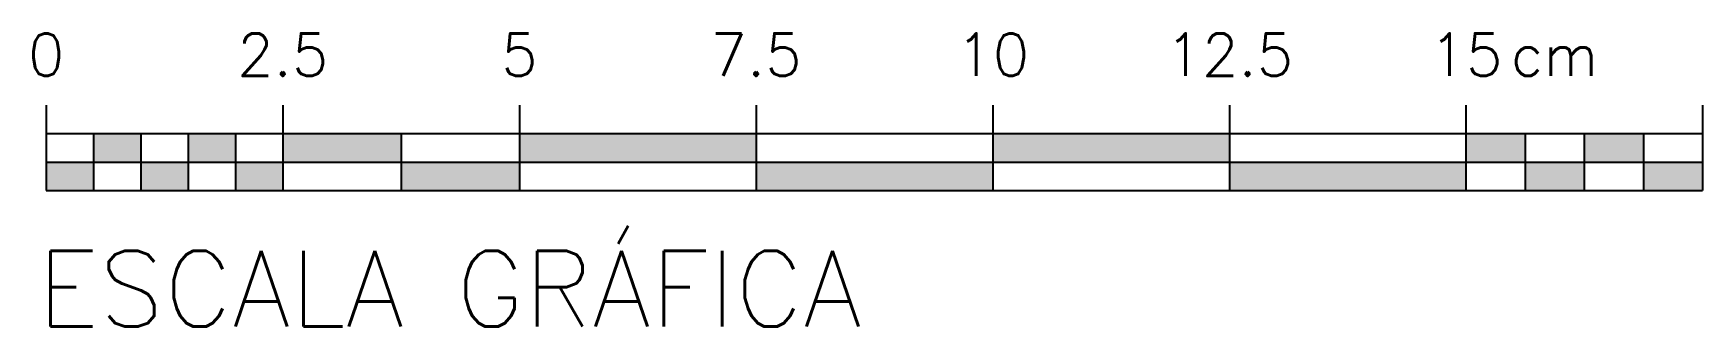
# Model space of a CAD drawing. Header units: millimetres. Extents: x 90.695 to 90.871, y 100.72 to 100.751.
import ezdxf
from ezdxf.enums import TextEntityAlignment as Align

# ---------------------------------------------------------------- set-up
doc = ezdxf.new("R2010")
doc.units = ezdxf.units.MM
doc.header["$LTSCALE"] = 0.02
doc.layers.add('escalas_gráficas', color=1, linetype='Continuous')
doc.styles.add('r60', font='romans.shx')
doc.styles.add('r80', font='romans.shx')

msp = doc.modelspace()

# ---------------------------------------------------------------- hatches: boundary and pattern name
at = {"layer": 'escalas_gráficas'}
h = msp.add_hatch(color=256, dxfattribs=at)
h.paths.add_polyline_path([(90.70087, 100.73781), (90.69587, 100.73781), (90.69587, 100.73481), (90.70087, 100.73481)])
h.paths.add_polyline_path([(90.70587, 100.74081), (90.70087, 100.74081), (90.70087, 100.73781), (90.70587, 100.73781)])
h.paths.add_polyline_path([(90.71087, 100.73781), (90.70587, 100.73781), (90.70587, 100.73481), (90.71087, 100.73481)])
h.paths.add_polyline_path([(90.71587, 100.74081), (90.71087, 100.74081), (90.71087, 100.73781), (90.71587, 100.73781)])
h.paths.add_polyline_path([(90.72087, 100.73781), (90.71587, 100.73781), (90.71587, 100.73481), (90.72087, 100.73481)])
h.paths.add_polyline_path([(90.73337, 100.74081), (90.72087, 100.74081), (90.72087, 100.73781), (90.73337, 100.73781)])
h.paths.add_polyline_path([(90.74587, 100.73781), (90.73337, 100.73781), (90.73337, 100.73481), (90.74587, 100.73481)])
h.paths.add_polyline_path([(90.77087, 100.74081), (90.74587, 100.74081), (90.74587, 100.73781), (90.77087, 100.73781)])
h.paths.add_polyline_path([(90.79587, 100.73781), (90.77087, 100.73781), (90.77087, 100.73481), (90.79587, 100.73481)])
h.paths.add_polyline_path([(90.82087, 100.74081), (90.79587, 100.74081), (90.79587, 100.73781), (90.82087, 100.73781)])
h.paths.add_polyline_path([(90.84587, 100.73781), (90.82087, 100.73781), (90.82087, 100.73481), (90.84587, 100.73481)])
h.paths.add_polyline_path([(90.85212, 100.74081), (90.84587, 100.74081), (90.84587, 100.73781), (90.85212, 100.73781)])
h.paths.add_polyline_path([(90.85837, 100.73781), (90.85212, 100.73781), (90.85212, 100.73481), (90.85837, 100.73481)])
h.paths.add_polyline_path([(90.86462, 100.74081), (90.85837, 100.74081), (90.85837, 100.73781), (90.86462, 100.73781)])
h.paths.add_polyline_path([(90.87087, 100.73781), (90.86462, 100.73781), (90.86462, 100.73481), (90.87087, 100.73481)])

# ---------------------------------------------------------------- linework, layer by layer
for p, q in [((90.69587, 100.74381), (90.69587, 100.74081)), ((90.72087, 100.74381), (90.72087, 100.73481)), ((90.74587, 100.74381), (90.74587, 100.73481)), ((90.77087, 100.74381), (90.77087, 100.73481)), ((90.79587, 100.74381), (90.79587, 100.73481)), ((90.82087, 100.74381), (90.82087, 100.73481)), ((90.84587, 100.74381), (90.84587, 100.73481)), ((90.87087, 100.74381), (90.87087, 100.73481)), ((90.69587, 100.74081), (90.69587, 100.73481)), ((90.69587, 100.74081), (90.87087, 100.74081)), ((90.70087, 100.74081), (90.70087, 100.73481)), ((90.70587, 100.74081), (90.70587, 100.73481)), ((90.71087, 100.74081), (90.71087, 100.73481)), ((90.71587, 100.74081), (90.71587, 100.73481)), ((90.73337, 100.74081), (90.73337, 100.73481)), ((90.85212, 100.74081), (90.85212, 100.73481)), ((90.85837, 100.74081), (90.85837, 100.73481)), ((90.86462, 100.74081), (90.86462, 100.73481)), ((90.69587, 100.73781), (90.87087, 100.73781)), ((90.69587, 100.73481), (90.87087, 100.73481))]:
    msp.add_line(p, q, dxfattribs=at)

# ---------------------------------------------------------------- texts
at = {"layer": 'escalas_gráficas', "color": 2, "style": 'r60'}
for s, p in [('0', (90.69587, 100.74692)), ('2.5', (90.72087, 100.74692)), ('5', (90.74587, 100.74692)), ('7.5', (90.77087, 100.74692)), ('10', (90.79587, 100.74692)), ('12.5', (90.82087, 100.74692)), ('15', (90.84587, 100.74692)), ('cm', (90.85522, 100.74692))]:
    msp.add_text(s, height=0.0045, dxfattribs=at).set_placement(p, align=Align.CENTER)
at = {"layer": 'escalas_gráficas', "color": 2, "style": 'r80'}
msp.add_text('ESCALA GRÁFICA', height=0.008, dxfattribs=at).set_placement((90.69494, 100.7204))

doc.saveas('drawing.dxf')
